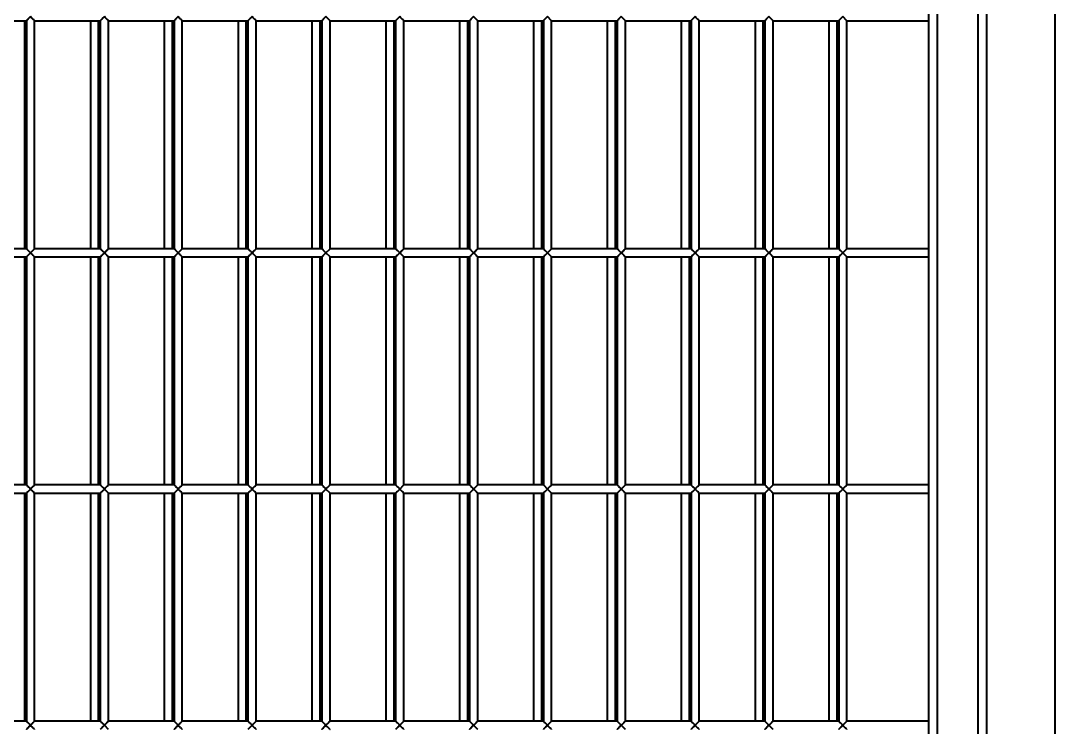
# Model space of a CAD drawing. Header units: millimetres. Extents: x 0 to 420, y 0 to 297.
# Drawn here: x 223.61 to 236.22, y 224.4 to 233.02 of the extents above; entities that cross this region are included whole.
import ezdxf

# ---------------------------------------------------------------- set-up
doc = ezdxf.new("R2010")
doc.units = ezdxf.units.MM

msp = doc.modelspace()

# ---------------------------------------------------------------- linework, layer by layer
at = {"color": 7, "linetype": 'Continuous', "lineweight": 40}
for p, q in [((236.2225, 215.8453), (236.2225, 255.8453)), ((235.3825, 253.8453), (235.3825, 217.8453)), ((235.2825, 217.9453), (235.2825, 253.7453)), ((234.7825, 253.2453), (234.7825, 218.4453)), ((234.6825, 218.5453), (234.6825, 253.1453)), ((227.3825, 233.0153), (227.3325, 233.0653)), ((230.0825, 233.0153), (230.0325, 233.0653)), ((233.6825, 233.0153), (233.6325, 233.0653)), ((222.8825, 233.0153), (223.6825, 233.0153)), ((223.6625, 230.2353), (223.6625, 233.0153)), ((223.6825, 233.0153), (223.6825, 230.2353)), ((223.7825, 230.2353), (223.7825, 233.0153)), ((223.7825, 233.0153), (224.5825, 233.0153)), ((224.4625, 233.0153), (224.4625, 230.2353)), ((224.5625, 230.2353), (224.5625, 233.0153)), ((224.5825, 233.0153), (224.5825, 230.2353)), ((224.6825, 230.2353), (224.6825, 233.0153)), ((224.6825, 233.0153), (225.4825, 233.0153)), ((225.3625, 233.0153), (225.3625, 230.2353)), ((225.4625, 230.2353), (225.4625, 233.0153)), ((225.4825, 233.0153), (225.4825, 230.2353)), ((225.5825, 230.2353), (225.5825, 233.0153)), ((225.5825, 233.0153), (226.3825, 233.0153)), ((226.2625, 233.0153), (226.2625, 230.2353)), ((226.3625, 230.2353), (226.3625, 233.0153)), ((226.3825, 233.0153), (226.3825, 230.2353)), ((226.4825, 230.2353), (226.4825, 233.0153)), ((226.4825, 233.0153), (227.2825, 233.0153)), ((227.1625, 233.0153), (227.1625, 230.2353)), ((227.2625, 230.2353), (227.2625, 233.0153)), ((227.2825, 233.0153), (227.2825, 230.2353)), ((227.3825, 230.2353), (227.3825, 233.0153)), ((227.3825, 233.0153), (228.1825, 233.0153)), ((228.0625, 233.0153), (228.0625, 230.2353)), ((228.1625, 230.2353), (228.1625, 233.0153)), ((228.1825, 233.0153), (228.1825, 230.2353)), ((228.2825, 230.2353), (228.2825, 233.0153)), ((228.2825, 233.0153), (229.0825, 233.0153)), ((228.9625, 233.0153), (228.9625, 230.2353)), ((229.0625, 230.2353), (229.0625, 233.0153)), ((229.0825, 233.0153), (229.0825, 230.2353)), ((229.1825, 230.2353), (229.1825, 233.0153)), ((229.1825, 233.0153), (229.9825, 233.0153)), ((229.8625, 233.0153), (229.8625, 230.2353)), ((229.9625, 230.2353), (229.9625, 233.0153)), ((229.9825, 233.0153), (229.9825, 230.2353)), ((230.0825, 230.2353), (230.0825, 233.0153)), ((230.0825, 233.0153), (230.8825, 233.0153)), ((230.7625, 233.0153), (230.7625, 230.2353)), ((230.8625, 230.2353), (230.8625, 233.0153)), ((230.8825, 233.0153), (230.8825, 230.2353)), ((230.9825, 230.2353), (230.9825, 233.0153)), ((230.9825, 233.0153), (231.7825, 233.0153)), ((231.6625, 233.0153), (231.6625, 230.2353)), ((231.7625, 230.2353), (231.7625, 233.0153)), ((231.7825, 233.0153), (231.7825, 230.2353)), ((231.8825, 230.2353), (231.8825, 233.0153)), ((231.8825, 233.0153), (232.6825, 233.0153)), ((232.5625, 233.0153), (232.5625, 230.2353)), ((232.6625, 230.2353), (232.6625, 233.0153)), ((232.6825, 233.0153), (232.6825, 230.2353)), ((232.7825, 230.2353), (232.7825, 233.0153)), ((232.7825, 233.0153), (233.5825, 233.0153)), ((233.4625, 233.0153), (233.4625, 230.2353)), ((233.5625, 230.2353), (233.5625, 233.0153)), ((233.5825, 233.0153), (233.5825, 230.2353)), ((233.6825, 230.2353), (233.6825, 233.0153)), ((233.6825, 233.0153), (234.6825, 233.0153)), ((223.6825, 230.2353), (222.8825, 230.2353)), ((222.8825, 230.1353), (223.6825, 230.1353)), ((223.6625, 227.3553), (223.6625, 230.1353)), ((223.6825, 230.1353), (223.6825, 227.3553)), ((224.5825, 230.2353), (223.7825, 230.2353)), ((223.7825, 227.3553), (223.7825, 230.1353)), ((223.7825, 230.1353), (224.5825, 230.1353)), ((224.4625, 230.1353), (224.4625, 227.3553)), ((224.5625, 227.3553), (224.5625, 230.1353)), ((224.5825, 230.1353), (224.5825, 227.3553)), ((225.4825, 230.2353), (224.6825, 230.2353)), ((224.6825, 227.3553), (224.6825, 230.1353)), ((224.6825, 230.1353), (225.4825, 230.1353)), ((225.3625, 230.1353), (225.3625, 227.3553)), ((225.4625, 227.3553), (225.4625, 230.1353)), ((225.4825, 230.1353), (225.4825, 227.3553)), ((226.3825, 230.2353), (225.5825, 230.2353)), ((225.5825, 227.3553), (225.5825, 230.1353)), ((225.5825, 230.1353), (226.3825, 230.1353)), ((226.2625, 230.1353), (226.2625, 227.3553)), ((226.3625, 227.3553), (226.3625, 230.1353)), ((226.3825, 230.1353), (226.3825, 227.3553)), ((227.2825, 230.2353), (226.4825, 230.2353)), ((226.4825, 227.3553), (226.4825, 230.1353)), ((226.4825, 230.1353), (227.2825, 230.1353)), ((227.1625, 230.1353), (227.1625, 227.3553)), ((227.2625, 227.3553), (227.2625, 230.1353)), ((227.2825, 230.1353), (227.2825, 227.3553)), ((227.3325, 230.1853), (227.3825, 230.2353)), ((227.3825, 230.1353), (227.3325, 230.1853)), ((228.1825, 230.2353), (227.3825, 230.2353)), ((227.3825, 227.3553), (227.3825, 230.1353)), ((227.3825, 230.1353), (228.1825, 230.1353)), ((228.0625, 230.1353), (228.0625, 227.3553)), ((228.1625, 227.3553), (228.1625, 230.1353)), ((228.1825, 230.1353), (228.1825, 227.3553)), ((229.0825, 230.2353), (228.2825, 230.2353)), ((228.2825, 227.3553), (228.2825, 230.1353)), ((228.2825, 230.1353), (229.0825, 230.1353)), ((228.9625, 230.1353), (228.9625, 227.3553)), ((229.0625, 227.3553), (229.0625, 230.1353)), ((229.0825, 230.1353), (229.0825, 227.3553)), ((229.9825, 230.2353), (229.1825, 230.2353)), ((229.1825, 227.3553), (229.1825, 230.1353)), ((229.1825, 230.1353), (229.9825, 230.1353)), ((229.8625, 230.1353), (229.8625, 227.3553)), ((229.9625, 227.3553), (229.9625, 230.1353)), ((229.9825, 230.1353), (229.9825, 227.3553)), ((230.0325, 230.1853), (230.0825, 230.2353)), ((230.0825, 230.1353), (230.0325, 230.1853)), ((230.8825, 230.2353), (230.0825, 230.2353)), ((230.0825, 227.3553), (230.0825, 230.1353)), ((230.0825, 230.1353), (230.8825, 230.1353)), ((230.7625, 230.1353), (230.7625, 227.3553)), ((230.8625, 227.3553), (230.8625, 230.1353)), ((230.8825, 230.1353), (230.8825, 227.3553)), ((231.7825, 230.2353), (230.9825, 230.2353)), ((230.9825, 227.3553), (230.9825, 230.1353)), ((230.9825, 230.1353), (231.7825, 230.1353)), ((231.6625, 230.1353), (231.6625, 227.3553)), ((231.7625, 227.3553), (231.7625, 230.1353)), ((231.7825, 230.1353), (231.7825, 227.3553)), ((232.6825, 230.2353), (231.8825, 230.2353)), ((231.8825, 227.3553), (231.8825, 230.1353)), ((231.8825, 230.1353), (232.6825, 230.1353)), ((232.5625, 230.1353), (232.5625, 227.3553)), ((232.6625, 227.3553), (232.6625, 230.1353)), ((232.6825, 230.1353), (232.6825, 227.3553)), ((233.5825, 230.2353), (232.7825, 230.2353)), ((232.7825, 227.3553), (232.7825, 230.1353)), ((232.7825, 230.1353), (233.5825, 230.1353)), ((233.4625, 230.1353), (233.4625, 227.3553)), ((233.5625, 227.3553), (233.5625, 230.1353)), ((233.5825, 230.1353), (233.5825, 227.3553)), ((233.6325, 230.1853), (233.6825, 230.2353)), ((233.6825, 230.1353), (233.6325, 230.1853)), ((234.6825, 230.2353), (233.6825, 230.2353)), ((233.6825, 230.1353), (234.6825, 230.1353)), ((233.6825, 227.3553), (233.6825, 230.1353)), ((223.6825, 227.3553), (222.8825, 227.3553)), ((222.8825, 227.2553), (223.6825, 227.2553)), ((223.6625, 224.4753), (223.6625, 227.2553)), ((223.6825, 227.2553), (223.6825, 224.4753)), ((224.5825, 227.3553), (223.7825, 227.3553)), ((223.7825, 224.4753), (223.7825, 227.2553)), ((223.7825, 227.2553), (224.5825, 227.2553)), ((224.4625, 227.2553), (224.4625, 224.4753)), ((224.5625, 224.4753), (224.5625, 227.2553)), ((224.5825, 227.2553), (224.5825, 224.4753)), ((225.4825, 227.3553), (224.6825, 227.3553)), ((224.6825, 224.4753), (224.6825, 227.2553)), ((224.6825, 227.2553), (225.4825, 227.2553)), ((225.3625, 227.2553), (225.3625, 224.4753)), ((225.4625, 224.4753), (225.4625, 227.2553)), ((225.4825, 227.2553), (225.4825, 224.4753)), ((226.3825, 227.3553), (225.5825, 227.3553)), ((225.5825, 224.4753), (225.5825, 227.2553)), ((225.5825, 227.2553), (226.3825, 227.2553)), ((226.2625, 227.2553), (226.2625, 224.4753)), ((226.3625, 224.4753), (226.3625, 227.2553)), ((226.3825, 227.2553), (226.3825, 224.4753)), ((227.2825, 227.3553), (226.4825, 227.3553)), ((226.4825, 224.4753), (226.4825, 227.2553)), ((226.4825, 227.2553), (227.2825, 227.2553)), ((227.1625, 227.2553), (227.1625, 224.4753)), ((227.2625, 224.4753), (227.2625, 227.2553)), ((227.2825, 227.2553), (227.2825, 224.4753)), ((227.3825, 227.2553), (227.3325, 227.3053)), ((228.1825, 227.3553), (227.3825, 227.3553)), ((227.3825, 224.4753), (227.3825, 227.2553)), ((227.3825, 227.2553), (228.1825, 227.2553)), ((228.0625, 227.2553), (228.0625, 224.4753)), ((228.1625, 224.4753), (228.1625, 227.2553)), ((228.1825, 227.2553), (228.1825, 224.4753)), ((228.2325, 227.3053), (228.2825, 227.3553)), ((229.0825, 227.3553), (228.2825, 227.3553)), ((228.2825, 224.4753), (228.2825, 227.2553)), ((228.2825, 227.2553), (229.0825, 227.2553)), ((228.9625, 227.2553), (228.9625, 224.4753)), ((229.0625, 224.4753), (229.0625, 227.2553)), ((229.0825, 227.2553), (229.0825, 224.4753)), ((229.9825, 227.3553), (229.1825, 227.3553)), ((229.1825, 224.4753), (229.1825, 227.2553)), ((229.1825, 227.2553), (229.9825, 227.2553)), ((229.8625, 227.2553), (229.8625, 224.4753)), ((229.9625, 224.4753), (229.9625, 227.2553)), ((229.9825, 227.3553), (230.0325, 227.3053)), ((229.9825, 227.2553), (229.9825, 224.4753)), ((230.0825, 227.2553), (230.0325, 227.3053)), ((230.8825, 227.3553), (230.0825, 227.3553)), ((230.0825, 224.4753), (230.0825, 227.2553)), ((230.0825, 227.2553), (230.8825, 227.2553)), ((230.7625, 227.2553), (230.7625, 224.4753)), ((230.8625, 224.4753), (230.8625, 227.2553)), ((230.9325, 227.3053), (230.8825, 227.2553)), ((230.8825, 227.2553), (230.8825, 224.4753)), ((230.9325, 227.3053), (230.9825, 227.3553)), ((231.7825, 227.3553), (230.9825, 227.3553)), ((230.9825, 224.4753), (230.9825, 227.2553)), ((230.9825, 227.2553), (231.7825, 227.2553)), ((231.6625, 227.2553), (231.6625, 224.4753)), ((231.7625, 224.4753), (231.7625, 227.2553)), ((231.7825, 227.2553), (231.7825, 224.4753)), ((232.6825, 227.3553), (231.8825, 227.3553)), ((231.8825, 224.4753), (231.8825, 227.2553)), ((231.8825, 227.2553), (232.6825, 227.2553)), ((232.5625, 227.2553), (232.5625, 224.4753)), ((232.6625, 224.4753), (232.6625, 227.2553)), ((232.6825, 227.2553), (232.6825, 224.4753)), ((233.5825, 227.3553), (232.7825, 227.3553)), ((232.7825, 224.4753), (232.7825, 227.2553)), ((232.7825, 227.2553), (233.5825, 227.2553)), ((233.4625, 227.2553), (233.4625, 224.4753)), ((233.5625, 224.4753), (233.5625, 227.2553)), ((233.5825, 227.2553), (233.5825, 224.4753)), ((233.6825, 227.2553), (233.6325, 227.3053)), ((234.6825, 227.3553), (233.6825, 227.3553)), ((233.6825, 227.2553), (234.6825, 227.2553)), ((233.6825, 224.4753), (233.6825, 227.2553)), ((223.6825, 224.4753), (222.8825, 224.4753)), ((224.5825, 224.4753), (223.7825, 224.4753)), ((225.4825, 224.4753), (224.6825, 224.4753)), ((226.3825, 224.4753), (225.5825, 224.4753)), ((227.2825, 224.4753), (226.4825, 224.4753)), ((228.1825, 224.4753), (227.3825, 224.4753)), ((229.0825, 224.4753), (228.2825, 224.4753)), ((229.9825, 224.4753), (229.1825, 224.4753)), ((230.8825, 224.4753), (230.0825, 224.4753)), ((231.7825, 224.4753), (230.9825, 224.4753)), ((232.6825, 224.4753), (231.8825, 224.4753)), ((233.5825, 224.4753), (232.7825, 224.4753)), ((234.6825, 224.4753), (233.6825, 224.4753)), ((224.6825, 224.3753), (224.6325, 224.4253))]:
    msp.add_line(p, q, dxfattribs=at)
at = {"color": 7, "linetype": 'Continuous', "lineweight": 40, "flags": 128}
for points in [[(223.7325, 233.0653), (223.7238, 233.0567), (223.7154, 233.0482), (223.7075, 233.0403), (223.7003, 233.0332), (223.6942, 233.027), (223.6892, 233.022), (223.6855, 233.0184), (223.6832, 233.0161), (223.6825, 233.0153)], [(223.7825, 233.0153), (223.7823, 233.0155), (223.7806, 233.0172), (223.7772, 233.0206), (223.7724, 233.0254), (223.7662, 233.0317), (223.7588, 233.039), (223.7505, 233.0473), (223.7417, 233.0561), (223.7325, 233.0653)], [(224.6325, 233.0653), (224.6238, 233.0567), (224.6154, 233.0482), (224.6075, 233.0403), (224.6003, 233.0332), (224.5942, 233.027), (224.5892, 233.022), (224.5855, 233.0184), (224.5832, 233.0161), (224.5825, 233.0153)], [(224.6825, 233.0153), (224.6823, 233.0155), (224.6806, 233.0172), (224.6772, 233.0206), (224.6724, 233.0254), (224.6662, 233.0317), (224.6588, 233.039), (224.6505, 233.0473), (224.6417, 233.0561), (224.6325, 233.0653)], [(225.5325, 233.0653), (225.5238, 233.0567), (225.5154, 233.0482), (225.5075, 233.0403), (225.5003, 233.0332), (225.4942, 233.027), (225.4892, 233.022), (225.4855, 233.0184), (225.4832, 233.0161), (225.4825, 233.0153)], [(225.5825, 233.0153), (225.5823, 233.0155), (225.5806, 233.0172), (225.5772, 233.0206), (225.5724, 233.0254), (225.5662, 233.0317), (225.5588, 233.039), (225.5505, 233.0473), (225.5417, 233.0561), (225.5325, 233.0653)], [(226.4325, 233.0653), (226.4238, 233.0567), (226.4154, 233.0482), (226.4075, 233.0403), (226.4003, 233.0332), (226.3942, 233.027), (226.3892, 233.022), (226.3855, 233.0184), (226.3832, 233.0161), (226.3825, 233.0153)], [(226.4825, 233.0153), (226.4823, 233.0155), (226.4806, 233.0172), (226.4772, 233.0206), (226.4724, 233.0254), (226.4662, 233.0317), (226.4588, 233.039), (226.4505, 233.0473), (226.4417, 233.0561), (226.4325, 233.0653)], [(227.3325, 233.0653), (227.3238, 233.0567), (227.3154, 233.0482), (227.3075, 233.0403), (227.3003, 233.0332), (227.2942, 233.027), (227.2892, 233.022), (227.2855, 233.0184), (227.2832, 233.0161), (227.2825, 233.0153)], [(228.2325, 233.0653), (228.2238, 233.0567), (228.2154, 233.0482), (228.2075, 233.0403), (228.2003, 233.0332), (228.1942, 233.027), (228.1892, 233.022), (228.1855, 233.0184), (228.1832, 233.0161), (228.1825, 233.0153)], [(228.2825, 233.0153), (228.2823, 233.0155), (228.2806, 233.0172), (228.2772, 233.0206), (228.2724, 233.0254), (228.2662, 233.0317), (228.2588, 233.039), (228.2505, 233.0473), (228.2417, 233.0561), (228.2325, 233.0653)], [(229.1325, 233.0653), (229.1238, 233.0567), (229.1154, 233.0482), (229.1075, 233.0403), (229.1003, 233.0332), (229.0942, 233.027), (229.0892, 233.022), (229.0855, 233.0184), (229.0832, 233.0161), (229.0825, 233.0153)], [(229.1825, 233.0153), (229.1823, 233.0155), (229.1806, 233.0172), (229.1772, 233.0206), (229.1724, 233.0254), (229.1662, 233.0317), (229.1588, 233.039), (229.1505, 233.0473), (229.1417, 233.0561), (229.1325, 233.0653)], [(230.0325, 233.0653), (230.0238, 233.0567), (230.0154, 233.0482), (230.0075, 233.0403), (230.0003, 233.0332), (229.9942, 233.027), (229.9892, 233.022), (229.9855, 233.0184), (229.9832, 233.0161), (229.9825, 233.0153)], [(230.9325, 233.0653), (230.9238, 233.0567), (230.9154, 233.0482), (230.9075, 233.0403), (230.9003, 233.0332), (230.8942, 233.027), (230.8892, 233.022), (230.8855, 233.0184), (230.8832, 233.0161), (230.8825, 233.0153)], [(230.9825, 233.0153), (230.9823, 233.0155), (230.9806, 233.0172), (230.9772, 233.0206), (230.9724, 233.0254), (230.9662, 233.0317), (230.9588, 233.039), (230.9505, 233.0473), (230.9417, 233.0561), (230.9325, 233.0653)], [(231.8325, 233.0653), (231.8238, 233.0567), (231.8154, 233.0482), (231.8075, 233.0403), (231.8003, 233.0332), (231.7942, 233.027), (231.7892, 233.022), (231.7855, 233.0184), (231.7832, 233.0161), (231.7825, 233.0153)], [(231.8825, 233.0153), (231.8823, 233.0155), (231.8806, 233.0172), (231.8772, 233.0206), (231.8724, 233.0254), (231.8662, 233.0317), (231.8588, 233.039), (231.8505, 233.0473), (231.8417, 233.0561), (231.8325, 233.0653)], [(232.7325, 233.0653), (232.7238, 233.0567), (232.7154, 233.0482), (232.7075, 233.0403), (232.7003, 233.0332), (232.6942, 233.027), (232.6892, 233.022), (232.6855, 233.0184), (232.6832, 233.0161), (232.6825, 233.0153)], [(232.7825, 233.0153), (232.7823, 233.0155), (232.7806, 233.0172), (232.7772, 233.0206), (232.7724, 233.0254), (232.7662, 233.0317), (232.7588, 233.039), (232.7505, 233.0473), (232.7417, 233.0561), (232.7325, 233.0653)], [(233.6325, 233.0653), (233.6238, 233.0567), (233.6154, 233.0482), (233.6075, 233.0403), (233.6003, 233.0332), (233.5942, 233.027), (233.5892, 233.022), (233.5855, 233.0184), (233.5832, 233.0161), (233.5825, 233.0153)], [(223.6825, 230.2353), (223.6832, 230.2346), (223.6855, 230.2323), (223.6892, 230.2286), (223.6942, 230.2236), (223.7003, 230.2175), (223.7075, 230.2103), (223.7154, 230.2024), (223.7238, 230.194), (223.7325, 230.1853)], [(223.7325, 230.1853), (223.7238, 230.1767), (223.7154, 230.1682), (223.7075, 230.1603), (223.7003, 230.1532), (223.6942, 230.147), (223.6892, 230.142), (223.6855, 230.1384), (223.6832, 230.1361), (223.6825, 230.1353)], [(223.7325, 230.1853), (223.7417, 230.1945), (223.7505, 230.2034), (223.7588, 230.2117), (223.7662, 230.219), (223.7724, 230.2252), (223.7772, 230.2301), (223.7806, 230.2334), (223.7823, 230.2351), (223.7825, 230.2353)], [(223.7825, 230.1353), (223.7823, 230.1355), (223.7806, 230.1372), (223.7772, 230.1406), (223.7724, 230.1454), (223.7662, 230.1517), (223.7588, 230.159), (223.7505, 230.1673), (223.7417, 230.1761), (223.7325, 230.1853)], [(224.5825, 230.2353), (224.5832, 230.2346), (224.5855, 230.2323), (224.5892, 230.2286), (224.5942, 230.2236), (224.6003, 230.2175), (224.6075, 230.2103), (224.6154, 230.2024), (224.6238, 230.194), (224.6325, 230.1853)], [(224.6325, 230.1853), (224.6238, 230.1767), (224.6154, 230.1682), (224.6075, 230.1603), (224.6003, 230.1532), (224.5942, 230.147), (224.5892, 230.142), (224.5855, 230.1384), (224.5832, 230.1361), (224.5825, 230.1353)], [(224.6325, 230.1853), (224.6417, 230.1945), (224.6505, 230.2034), (224.6588, 230.2117), (224.6662, 230.219), (224.6724, 230.2252), (224.6772, 230.2301), (224.6806, 230.2334), (224.6823, 230.2351), (224.6825, 230.2353)], [(224.6825, 230.1353), (224.6823, 230.1355), (224.6806, 230.1372), (224.6772, 230.1406), (224.6724, 230.1454), (224.6662, 230.1517), (224.6588, 230.159), (224.6505, 230.1673), (224.6417, 230.1761), (224.6325, 230.1853)], [(225.4825, 230.2353), (225.4832, 230.2346), (225.4855, 230.2323), (225.4892, 230.2286), (225.4942, 230.2236), (225.5003, 230.2175), (225.5075, 230.2103), (225.5154, 230.2024), (225.5238, 230.194), (225.5325, 230.1853)], [(225.5325, 230.1853), (225.5238, 230.1767), (225.5154, 230.1682), (225.5075, 230.1603), (225.5003, 230.1532), (225.4942, 230.147), (225.4892, 230.142), (225.4855, 230.1384), (225.4832, 230.1361), (225.4825, 230.1353)], [(225.5325, 230.1853), (225.5417, 230.1945), (225.5505, 230.2034), (225.5588, 230.2117), (225.5662, 230.219), (225.5724, 230.2252), (225.5772, 230.2301), (225.5806, 230.2334), (225.5823, 230.2351), (225.5825, 230.2353)], [(225.5825, 230.1353), (225.5823, 230.1355), (225.5806, 230.1372), (225.5772, 230.1406), (225.5724, 230.1454), (225.5662, 230.1517), (225.5588, 230.159), (225.5505, 230.1673), (225.5417, 230.1761), (225.5325, 230.1853)], [(226.3825, 230.2353), (226.3832, 230.2346), (226.3855, 230.2323), (226.3892, 230.2286), (226.3942, 230.2236), (226.4003, 230.2175), (226.4075, 230.2103), (226.4154, 230.2024), (226.4238, 230.194), (226.4325, 230.1853)], [(226.4325, 230.1853), (226.4238, 230.1767), (226.4154, 230.1682), (226.4075, 230.1603), (226.4003, 230.1532), (226.3942, 230.147), (226.3892, 230.142), (226.3855, 230.1384), (226.3832, 230.1361), (226.3825, 230.1353)], [(226.4325, 230.1853), (226.4417, 230.1945), (226.4505, 230.2034), (226.4588, 230.2117), (226.4662, 230.219), (226.4724, 230.2252), (226.4772, 230.2301), (226.4806, 230.2334), (226.4823, 230.2351), (226.4825, 230.2353)], [(226.4825, 230.1353), (226.4823, 230.1355), (226.4806, 230.1372), (226.4772, 230.1406), (226.4724, 230.1454), (226.4662, 230.1517), (226.4588, 230.159), (226.4505, 230.1673), (226.4417, 230.1761), (226.4325, 230.1853)], [(227.2825, 230.2353), (227.2832, 230.2346), (227.2855, 230.2323), (227.2892, 230.2286), (227.2942, 230.2236), (227.3003, 230.2175), (227.3075, 230.2103), (227.3154, 230.2024), (227.3238, 230.194), (227.3325, 230.1853)], [(227.3325, 230.1853), (227.3238, 230.1767), (227.3154, 230.1682), (227.3075, 230.1603), (227.3003, 230.1532), (227.2942, 230.147), (227.2892, 230.142), (227.2855, 230.1384), (227.2832, 230.1361), (227.2825, 230.1353)], [(228.1825, 230.2353), (228.1832, 230.2346), (228.1855, 230.2323), (228.1892, 230.2286), (228.1942, 230.2236), (228.2003, 230.2175), (228.2075, 230.2103), (228.2154, 230.2024), (228.2238, 230.194), (228.2325, 230.1853)], [(228.2325, 230.1853), (228.2238, 230.1767), (228.2154, 230.1682), (228.2075, 230.1603), (228.2003, 230.1532), (228.1942, 230.147), (228.1892, 230.142), (228.1855, 230.1384), (228.1832, 230.1361), (228.1825, 230.1353)], [(228.2325, 230.1853), (228.2417, 230.1945), (228.2505, 230.2034), (228.2588, 230.2117), (228.2662, 230.219), (228.2724, 230.2252), (228.2772, 230.2301), (228.2806, 230.2334), (228.2823, 230.2351), (228.2825, 230.2353)], [(228.2825, 230.1353), (228.2823, 230.1355), (228.2806, 230.1372), (228.2772, 230.1406), (228.2724, 230.1454), (228.2662, 230.1517), (228.2588, 230.159), (228.2505, 230.1673), (228.2417, 230.1761), (228.2325, 230.1853)], [(229.0825, 230.2353), (229.0832, 230.2346), (229.0855, 230.2323), (229.0892, 230.2286), (229.0942, 230.2236), (229.1003, 230.2175), (229.1075, 230.2103), (229.1154, 230.2024), (229.1238, 230.194), (229.1325, 230.1853)], [(229.1325, 230.1853), (229.1238, 230.1767), (229.1154, 230.1682), (229.1075, 230.1603), (229.1003, 230.1532), (229.0942, 230.147), (229.0892, 230.142), (229.0855, 230.1384), (229.0832, 230.1361), (229.0825, 230.1353)], [(229.1325, 230.1853), (229.1417, 230.1945), (229.1505, 230.2034), (229.1588, 230.2117), (229.1662, 230.219), (229.1724, 230.2252), (229.1772, 230.2301), (229.1806, 230.2334), (229.1823, 230.2351), (229.1825, 230.2353)], [(229.1825, 230.1353), (229.1823, 230.1355), (229.1806, 230.1372), (229.1772, 230.1406), (229.1724, 230.1454), (229.1662, 230.1517), (229.1588, 230.159), (229.1505, 230.1673), (229.1417, 230.1761), (229.1325, 230.1853)], [(229.9825, 230.2353), (229.9832, 230.2346), (229.9855, 230.2323), (229.9892, 230.2286), (229.9942, 230.2236), (230.0003, 230.2175), (230.0075, 230.2103), (230.0154, 230.2024), (230.0238, 230.194), (230.0325, 230.1853)], [(230.0325, 230.1853), (230.0238, 230.1767), (230.0154, 230.1682), (230.0075, 230.1603), (230.0003, 230.1532), (229.9942, 230.147), (229.9892, 230.142), (229.9855, 230.1384), (229.9832, 230.1361), (229.9825, 230.1353)], [(230.8825, 230.2353), (230.8832, 230.2346), (230.8855, 230.2323), (230.8892, 230.2286), (230.8942, 230.2236), (230.9003, 230.2175), (230.9075, 230.2103), (230.9154, 230.2024), (230.9238, 230.194), (230.9325, 230.1853)], [(230.9325, 230.1853), (230.9238, 230.1767), (230.9154, 230.1682), (230.9075, 230.1603), (230.9003, 230.1532), (230.8942, 230.147), (230.8892, 230.142), (230.8855, 230.1384), (230.8832, 230.1361), (230.8825, 230.1353)], [(230.9325, 230.1853), (230.9417, 230.1945), (230.9505, 230.2034), (230.9588, 230.2117), (230.9662, 230.219), (230.9724, 230.2252), (230.9772, 230.2301), (230.9806, 230.2334), (230.9823, 230.2351), (230.9825, 230.2353)], [(230.9825, 230.1353), (230.9823, 230.1355), (230.9806, 230.1372), (230.9772, 230.1406), (230.9724, 230.1454), (230.9662, 230.1517), (230.9588, 230.159), (230.9505, 230.1673), (230.9417, 230.1761), (230.9325, 230.1853)], [(231.7825, 230.2353), (231.7832, 230.2346), (231.7855, 230.2323), (231.7892, 230.2286), (231.7942, 230.2236), (231.8003, 230.2175), (231.8075, 230.2103), (231.8154, 230.2024), (231.8238, 230.194), (231.8325, 230.1853)], [(231.8325, 230.1853), (231.8238, 230.1767), (231.8154, 230.1682), (231.8075, 230.1603), (231.8003, 230.1532), (231.7942, 230.147), (231.7892, 230.142), (231.7855, 230.1384), (231.7832, 230.1361), (231.7825, 230.1353)], [(231.8325, 230.1853), (231.8417, 230.1945), (231.8505, 230.2034), (231.8588, 230.2117), (231.8662, 230.219), (231.8724, 230.2252), (231.8772, 230.2301), (231.8806, 230.2334), (231.8823, 230.2351), (231.8825, 230.2353)], [(231.8825, 230.1353), (231.8823, 230.1355), (231.8806, 230.1372), (231.8772, 230.1406), (231.8724, 230.1454), (231.8662, 230.1517), (231.8588, 230.159), (231.8505, 230.1673), (231.8417, 230.1761), (231.8325, 230.1853)], [(232.6825, 230.2353), (232.6832, 230.2346), (232.6855, 230.2323), (232.6892, 230.2286), (232.6942, 230.2236), (232.7003, 230.2175), (232.7075, 230.2103), (232.7154, 230.2024), (232.7238, 230.194), (232.7325, 230.1853)], [(232.7325, 230.1853), (232.7238, 230.1767), (232.7154, 230.1682), (232.7075, 230.1603), (232.7003, 230.1532), (232.6942, 230.147), (232.6892, 230.142), (232.6855, 230.1384), (232.6832, 230.1361), (232.6825, 230.1353)], [(232.7325, 230.1853), (232.7417, 230.1945), (232.7505, 230.2034), (232.7588, 230.2117), (232.7662, 230.219), (232.7724, 230.2252), (232.7772, 230.2301), (232.7806, 230.2334), (232.7823, 230.2351), (232.7825, 230.2353)], [(232.7825, 230.1353), (232.7823, 230.1355), (232.7806, 230.1372), (232.7772, 230.1406), (232.7724, 230.1454), (232.7662, 230.1517), (232.7588, 230.159), (232.7505, 230.1673), (232.7417, 230.1761), (232.7325, 230.1853)], [(233.5825, 230.2353), (233.5832, 230.2346), (233.5855, 230.2323), (233.5892, 230.2286), (233.5942, 230.2236), (233.6003, 230.2175), (233.6075, 230.2103), (233.6154, 230.2024), (233.6238, 230.194), (233.6325, 230.1853)], [(233.6325, 230.1853), (233.6238, 230.1767), (233.6154, 230.1682), (233.6075, 230.1603), (233.6003, 230.1532), (233.5942, 230.147), (233.5892, 230.142), (233.5855, 230.1384), (233.5832, 230.1361), (233.5825, 230.1353)], [(223.6825, 227.3553), (223.6832, 227.3546), (223.6855, 227.3523), (223.6892, 227.3486), (223.6942, 227.3436), (223.7003, 227.3375), (223.7075, 227.3303), (223.7154, 227.3224), (223.7238, 227.314), (223.7325, 227.3053)], [(223.7325, 227.3053), (223.7238, 227.2967), (223.7154, 227.2882), (223.7075, 227.2803), (223.7003, 227.2732), (223.6942, 227.267), (223.6892, 227.262), (223.6855, 227.2584), (223.6832, 227.2561), (223.6825, 227.2553)], [(223.7325, 227.3053), (223.7417, 227.3145), (223.7505, 227.3234), (223.7588, 227.3317), (223.7662, 227.339), (223.7724, 227.3452), (223.7772, 227.3501), (223.7806, 227.3534), (223.7823, 227.3551), (223.7825, 227.3553)], [(223.7825, 227.2553), (223.7823, 227.2555), (223.7806, 227.2572), (223.7772, 227.2606), (223.7724, 227.2654), (223.7662, 227.2717), (223.7588, 227.279), (223.7505, 227.2873), (223.7417, 227.2961), (223.7325, 227.3053)], [(224.5825, 227.3553), (224.5832, 227.3546), (224.5855, 227.3523), (224.5892, 227.3486), (224.5942, 227.3436), (224.6003, 227.3375), (224.6075, 227.3303), (224.6154, 227.3224), (224.6238, 227.314), (224.6325, 227.3053)], [(224.6325, 227.3053), (224.6238, 227.2967), (224.6154, 227.2882), (224.6075, 227.2803), (224.6003, 227.2732), (224.5942, 227.267), (224.5892, 227.262), (224.5855, 227.2584), (224.5832, 227.2561), (224.5825, 227.2553)], [(224.6325, 227.3053), (224.6417, 227.3145), (224.6505, 227.3234), (224.6588, 227.3317), (224.6662, 227.339), (224.6724, 227.3452), (224.6772, 227.3501), (224.6806, 227.3534), (224.6823, 227.3551), (224.6825, 227.3553)], [(224.6825, 227.2553), (224.6823, 227.2555), (224.6806, 227.2572), (224.6772, 227.2606), (224.6724, 227.2654), (224.6662, 227.2717), (224.6588, 227.279), (224.6505, 227.2873), (224.6417, 227.2961), (224.6325, 227.3053)], [(225.4825, 227.3553), (225.4832, 227.3546), (225.4855, 227.3523), (225.4892, 227.3486), (225.4942, 227.3436), (225.5003, 227.3375), (225.5075, 227.3303), (225.5154, 227.3224), (225.5238, 227.314), (225.5325, 227.3053)], [(225.5325, 227.3053), (225.5238, 227.2967), (225.5154, 227.2882), (225.5075, 227.2803), (225.5003, 227.2732), (225.4942, 227.267), (225.4892, 227.262), (225.4855, 227.2584), (225.4832, 227.2561), (225.4825, 227.2553)], [(225.5325, 227.3053), (225.5417, 227.3145), (225.5505, 227.3234), (225.5588, 227.3317), (225.5662, 227.339), (225.5724, 227.3452), (225.5772, 227.3501), (225.5806, 227.3534), (225.5823, 227.3551), (225.5825, 227.3553)], [(225.5825, 227.2553), (225.5823, 227.2555), (225.5806, 227.2572), (225.5772, 227.2606), (225.5724, 227.2654), (225.5662, 227.2717), (225.5588, 227.279), (225.5505, 227.2873), (225.5417, 227.2961), (225.5325, 227.3053)], [(226.3825, 227.3553), (226.3832, 227.3546), (226.3855, 227.3523), (226.3892, 227.3486), (226.3942, 227.3436), (226.4003, 227.3375), (226.4075, 227.3303), (226.4154, 227.3224), (226.4238, 227.314), (226.4325, 227.3053)], [(226.4325, 227.3053), (226.4238, 227.2967), (226.4154, 227.2882), (226.4075, 227.2803), (226.4003, 227.2732), (226.3942, 227.267), (226.3892, 227.262), (226.3855, 227.2584), (226.3832, 227.2561), (226.3825, 227.2553)], [(226.4325, 227.3053), (226.4417, 227.3145), (226.4505, 227.3234), (226.4588, 227.3317), (226.4662, 227.339), (226.4724, 227.3452), (226.4772, 227.3501), (226.4806, 227.3534), (226.4823, 227.3551), (226.4825, 227.3553)], [(226.4825, 227.2553), (226.4823, 227.2555), (226.4806, 227.2572), (226.4772, 227.2606), (226.4724, 227.2654), (226.4662, 227.2717), (226.4588, 227.279), (226.4505, 227.2873), (226.4417, 227.2961), (226.4325, 227.3053)], [(227.2825, 227.3553), (227.2832, 227.3546), (227.2855, 227.3523), (227.2892, 227.3486), (227.2942, 227.3436), (227.3003, 227.3375), (227.3075, 227.3303), (227.3154, 227.3224), (227.3238, 227.314), (227.3325, 227.3053)], [(227.3325, 227.3053), (227.3238, 227.2967), (227.3154, 227.2882), (227.3075, 227.2803), (227.3003, 227.2732), (227.2942, 227.267), (227.2892, 227.262), (227.2855, 227.2584), (227.2832, 227.2561), (227.2825, 227.2553)], [(227.3325, 227.3053), (227.3417, 227.3145), (227.3505, 227.3234), (227.3588, 227.3317), (227.3662, 227.339), (227.3724, 227.3452), (227.3772, 227.3501), (227.3806, 227.3534), (227.3823, 227.3551), (227.3825, 227.3553)], [(228.1825, 227.3553), (228.1832, 227.3546), (228.1855, 227.3523), (228.1892, 227.3486), (228.1942, 227.3436), (228.2003, 227.3375), (228.2075, 227.3303), (228.2154, 227.3224), (228.2238, 227.314), (228.2325, 227.3053)], [(228.2325, 227.3053), (228.2238, 227.2967), (228.2154, 227.2882), (228.2075, 227.2803), (228.2003, 227.2732), (228.1942, 227.267), (228.1892, 227.262), (228.1855, 227.2584), (228.1832, 227.2561), (228.1825, 227.2553)], [(228.2825, 227.2553), (228.2823, 227.2555), (228.2806, 227.2572), (228.2772, 227.2606), (228.2724, 227.2654), (228.2662, 227.2717), (228.2588, 227.279), (228.2505, 227.2873), (228.2417, 227.2961), (228.2325, 227.3053)], [(229.0825, 227.3553), (229.0832, 227.3546), (229.0855, 227.3523), (229.0892, 227.3486), (229.0942, 227.3436), (229.1003, 227.3375), (229.1075, 227.3303), (229.1154, 227.3224), (229.1238, 227.314), (229.1325, 227.3053)], [(229.1325, 227.3053), (229.1238, 227.2967), (229.1154, 227.2882), (229.1075, 227.2803), (229.1003, 227.2732), (229.0942, 227.267), (229.0892, 227.262), (229.0855, 227.2584), (229.0832, 227.2561), (229.0825, 227.2553)], [(229.1325, 227.3053), (229.1417, 227.3145), (229.1505, 227.3234), (229.1588, 227.3317), (229.1662, 227.339), (229.1724, 227.3452), (229.1772, 227.3501), (229.1806, 227.3534), (229.1823, 227.3551), (229.1825, 227.3553)], [(229.1825, 227.2553), (229.1823, 227.2555), (229.1806, 227.2572), (229.1772, 227.2606), (229.1724, 227.2654), (229.1662, 227.2717), (229.1588, 227.279), (229.1505, 227.2873), (229.1417, 227.2961), (229.1325, 227.3053)], [(230.0325, 227.3053), (230.0238, 227.2967), (230.0154, 227.2882), (230.0075, 227.2803), (230.0003, 227.2732), (229.9942, 227.267), (229.9892, 227.262), (229.9855, 227.2584), (229.9832, 227.2561), (229.9825, 227.2553)], [(230.0325, 227.3053), (230.0417, 227.3145), (230.0505, 227.3234), (230.0588, 227.3317), (230.0662, 227.339), (230.0724, 227.3452), (230.0772, 227.3501), (230.0806, 227.3534), (230.0823, 227.3551), (230.0825, 227.3553)], [(230.8825, 227.3553), (230.8832, 227.3546), (230.8855, 227.3523), (230.8892, 227.3486), (230.8942, 227.3436), (230.9003, 227.3375), (230.9075, 227.3303), (230.9154, 227.3224), (230.9238, 227.314), (230.9325, 227.3053)], [(230.9825, 227.2553), (230.9823, 227.2555), (230.9806, 227.2572), (230.9772, 227.2606), (230.9724, 227.2654), (230.9662, 227.2717), (230.9588, 227.279), (230.9505, 227.2873), (230.9417, 227.2961), (230.9325, 227.3053)], [(231.7825, 227.3553), (231.7832, 227.3546), (231.7855, 227.3523), (231.7892, 227.3486), (231.7942, 227.3436), (231.8003, 227.3375), (231.8075, 227.3303), (231.8154, 227.3224), (231.8238, 227.314), (231.8325, 227.3053)], [(231.8325, 227.3053), (231.8238, 227.2967), (231.8154, 227.2882), (231.8075, 227.2803), (231.8003, 227.2732), (231.7942, 227.267), (231.7892, 227.262), (231.7855, 227.2584), (231.7832, 227.2561), (231.7825, 227.2553)], [(231.8325, 227.3053), (231.8417, 227.3145), (231.8505, 227.3234), (231.8588, 227.3317), (231.8662, 227.339), (231.8724, 227.3452), (231.8772, 227.3501), (231.8806, 227.3534), (231.8823, 227.3551), (231.8825, 227.3553)], [(231.8825, 227.2553), (231.8823, 227.2555), (231.8806, 227.2572), (231.8772, 227.2606), (231.8724, 227.2654), (231.8662, 227.2717), (231.8588, 227.279), (231.8505, 227.2873), (231.8417, 227.2961), (231.8325, 227.3053)], [(232.6825, 227.3553), (232.6832, 227.3546), (232.6855, 227.3523), (232.6892, 227.3486), (232.6942, 227.3436), (232.7003, 227.3375), (232.7075, 227.3303), (232.7154, 227.3224), (232.7238, 227.314), (232.7325, 227.3053)], [(232.7325, 227.3053), (232.7238, 227.2967), (232.7154, 227.2882), (232.7075, 227.2803), (232.7003, 227.2732), (232.6942, 227.267), (232.6892, 227.262), (232.6855, 227.2584), (232.6832, 227.2561), (232.6825, 227.2553)], [(232.7325, 227.3053), (232.7417, 227.3145), (232.7505, 227.3234), (232.7588, 227.3317), (232.7662, 227.339), (232.7724, 227.3452), (232.7772, 227.3501), (232.7806, 227.3534), (232.7823, 227.3551), (232.7825, 227.3553)], [(232.7825, 227.2553), (232.7823, 227.2555), (232.7806, 227.2572), (232.7772, 227.2606), (232.7724, 227.2654), (232.7662, 227.2717), (232.7588, 227.279), (232.7505, 227.2873), (232.7417, 227.2961), (232.7325, 227.3053)], [(233.5825, 227.3553), (233.5832, 227.3546), (233.5855, 227.3523), (233.5892, 227.3486), (233.5942, 227.3436), (233.6003, 227.3375), (233.6075, 227.3303), (233.6154, 227.3224), (233.6238, 227.314), (233.6325, 227.3053)], [(233.6325, 227.3053), (233.6238, 227.2967), (233.6154, 227.2882), (233.6075, 227.2803), (233.6003, 227.2732), (233.5942, 227.267), (233.5892, 227.262), (233.5855, 227.2584), (233.5832, 227.2561), (233.5825, 227.2553)], [(233.6325, 227.3053), (233.6417, 227.3145), (233.6505, 227.3234), (233.6588, 227.3317), (233.6662, 227.339), (233.6724, 227.3452), (233.6772, 227.3501), (233.6806, 227.3534), (233.6823, 227.3551), (233.6825, 227.3553)], [(223.6825, 224.4753), (223.6832, 224.4746), (223.6855, 224.4723), (223.6892, 224.4686), (223.6942, 224.4636), (223.7003, 224.4575), (223.7075, 224.4503), (223.7154, 224.4424), (223.7238, 224.434), (223.7325, 224.4253)], [(223.7325, 224.4253), (223.7417, 224.4345), (223.7505, 224.4434), (223.7588, 224.4517), (223.7662, 224.459), (223.7724, 224.4652), (223.7772, 224.4701), (223.7806, 224.4734), (223.7823, 224.4751), (223.7825, 224.4753)], [(224.5825, 224.4753), (224.5832, 224.4746), (224.5855, 224.4723), (224.5892, 224.4686), (224.5942, 224.4636), (224.6003, 224.4575), (224.6075, 224.4503), (224.6154, 224.4424), (224.6238, 224.434), (224.6325, 224.4253)], [(224.6325, 224.4253), (224.6417, 224.4345), (224.6505, 224.4434), (224.6588, 224.4517), (224.6662, 224.459), (224.6724, 224.4652), (224.6772, 224.4701), (224.6806, 224.4734), (224.6823, 224.4751), (224.6825, 224.4753)], [(225.4825, 224.4753), (225.4832, 224.4746), (225.4855, 224.4723), (225.4892, 224.4686), (225.4942, 224.4636), (225.5003, 224.4575), (225.5075, 224.4503), (225.5154, 224.4424), (225.5238, 224.434), (225.5325, 224.4253)], [(225.5325, 224.4253), (225.5417, 224.4345), (225.5505, 224.4434), (225.5588, 224.4517), (225.5662, 224.459), (225.5724, 224.4652), (225.5772, 224.4701), (225.5806, 224.4734), (225.5823, 224.4751), (225.5825, 224.4753)], [(226.3825, 224.4753), (226.3832, 224.4746), (226.3855, 224.4723), (226.3892, 224.4686), (226.3942, 224.4636), (226.4003, 224.4575), (226.4075, 224.4503), (226.4154, 224.4424), (226.4238, 224.434), (226.4325, 224.4253)], [(226.4325, 224.4253), (226.4417, 224.4345), (226.4505, 224.4434), (226.4588, 224.4517), (226.4662, 224.459), (226.4724, 224.4652), (226.4772, 224.4701), (226.4806, 224.4734), (226.4823, 224.4751), (226.4825, 224.4753)], [(227.2825, 224.4753), (227.2832, 224.4746), (227.2855, 224.4723), (227.2892, 224.4686), (227.2942, 224.4636), (227.3003, 224.4575), (227.3075, 224.4503), (227.3154, 224.4424), (227.3238, 224.434), (227.3325, 224.4253)], [(227.3325, 224.4253), (227.3417, 224.4345), (227.3505, 224.4434), (227.3588, 224.4517), (227.3662, 224.459), (227.3724, 224.4652), (227.3772, 224.4701), (227.3806, 224.4734), (227.3823, 224.4751), (227.3825, 224.4753)], [(228.1825, 224.4753), (228.1832, 224.4746), (228.1855, 224.4723), (228.1892, 224.4686), (228.1942, 224.4636), (228.2003, 224.4575), (228.2075, 224.4503), (228.2154, 224.4424), (228.2238, 224.434), (228.2325, 224.4253)], [(228.2325, 224.4253), (228.2417, 224.4345), (228.2505, 224.4434), (228.2588, 224.4517), (228.2662, 224.459), (228.2724, 224.4652), (228.2772, 224.4701), (228.2806, 224.4734), (228.2823, 224.4751), (228.2825, 224.4753)], [(229.0825, 224.4753), (229.0832, 224.4746), (229.0855, 224.4723), (229.0892, 224.4686), (229.0942, 224.4636), (229.1003, 224.4575), (229.1075, 224.4503), (229.1154, 224.4424), (229.1238, 224.434), (229.1325, 224.4253)], [(229.1325, 224.4253), (229.1417, 224.4345), (229.1505, 224.4434), (229.1588, 224.4517), (229.1662, 224.459), (229.1724, 224.4652), (229.1772, 224.4701), (229.1806, 224.4734), (229.1823, 224.4751), (229.1825, 224.4753)], [(229.9825, 224.4753), (229.9832, 224.4746), (229.9855, 224.4723), (229.9892, 224.4686), (229.9942, 224.4636), (230.0003, 224.4575), (230.0075, 224.4503), (230.0154, 224.4424), (230.0238, 224.434), (230.0325, 224.4253)], [(230.0325, 224.4253), (230.0417, 224.4345), (230.0505, 224.4434), (230.0588, 224.4517), (230.0662, 224.459), (230.0724, 224.4652), (230.0772, 224.4701), (230.0806, 224.4734), (230.0823, 224.4751), (230.0825, 224.4753)], [(230.8825, 224.4753), (230.8832, 224.4746), (230.8855, 224.4723), (230.8892, 224.4686), (230.8942, 224.4636), (230.9003, 224.4575), (230.9075, 224.4503), (230.9154, 224.4424), (230.9238, 224.434), (230.9325, 224.4253)], [(230.9325, 224.4253), (230.9417, 224.4345), (230.9505, 224.4434), (230.9588, 224.4517), (230.9662, 224.459), (230.9724, 224.4652), (230.9772, 224.4701), (230.9806, 224.4734), (230.9823, 224.4751), (230.9825, 224.4753)], [(231.7825, 224.4753), (231.7832, 224.4746), (231.7855, 224.4723), (231.7892, 224.4686), (231.7942, 224.4636), (231.8003, 224.4575), (231.8075, 224.4503), (231.8154, 224.4424), (231.8238, 224.434), (231.8325, 224.4253)], [(231.8325, 224.4253), (231.8417, 224.4345), (231.8505, 224.4434), (231.8588, 224.4517), (231.8662, 224.459), (231.8724, 224.4652), (231.8772, 224.4701), (231.8806, 224.4734), (231.8823, 224.4751), (231.8825, 224.4753)], [(232.6825, 224.4753), (232.6832, 224.4746), (232.6855, 224.4723), (232.6892, 224.4686), (232.6942, 224.4636), (232.7003, 224.4575), (232.7075, 224.4503), (232.7154, 224.4424), (232.7238, 224.434), (232.7325, 224.4253)], [(232.7325, 224.4253), (232.7417, 224.4345), (232.7505, 224.4434), (232.7588, 224.4517), (232.7662, 224.459), (232.7724, 224.4652), (232.7772, 224.4701), (232.7806, 224.4734), (232.7823, 224.4751), (232.7825, 224.4753)], [(233.5825, 224.4753), (233.5832, 224.4746), (233.5855, 224.4723), (233.5892, 224.4686), (233.5942, 224.4636), (233.6003, 224.4575), (233.6075, 224.4503), (233.6154, 224.4424), (233.6238, 224.434), (233.6325, 224.4253)], [(233.6325, 224.4253), (233.6417, 224.4345), (233.6505, 224.4434), (233.6588, 224.4517), (233.6662, 224.459), (233.6724, 224.4652), (233.6772, 224.4701), (233.6806, 224.4734), (233.6823, 224.4751), (233.6825, 224.4753)], [(223.7325, 224.4253), (223.7238, 224.4167), (223.7154, 224.4082), (223.7075, 224.4003), (223.7003, 224.3932), (223.6942, 224.387), (223.6892, 224.382), (223.6855, 224.3784), (223.6832, 224.3761), (223.6825, 224.3753)], [(223.7825, 224.3753), (223.7823, 224.3755), (223.7806, 224.3772), (223.7772, 224.3806), (223.7724, 224.3854), (223.7662, 224.3917), (223.7588, 224.399), (223.7505, 224.4073), (223.7417, 224.4161), (223.7325, 224.4253)], [(224.6325, 224.4253), (224.6238, 224.4167), (224.6154, 224.4082), (224.6075, 224.4003), (224.6003, 224.3932), (224.5942, 224.387), (224.5892, 224.382), (224.5855, 224.3784), (224.5832, 224.3761), (224.5825, 224.3753)], [(225.5325, 224.4253), (225.5238, 224.4167), (225.5154, 224.4082), (225.5075, 224.4003), (225.5003, 224.3932), (225.4942, 224.387), (225.4892, 224.382), (225.4855, 224.3784), (225.4832, 224.3761), (225.4825, 224.3753)], [(225.5825, 224.3753), (225.5823, 224.3755), (225.5806, 224.3772), (225.5772, 224.3806), (225.5724, 224.3854), (225.5662, 224.3917), (225.5588, 224.399), (225.5505, 224.4073), (225.5417, 224.4161), (225.5325, 224.4253)], [(226.4325, 224.4253), (226.4238, 224.4167), (226.4154, 224.4082), (226.4075, 224.4003), (226.4003, 224.3932), (226.3942, 224.387), (226.3892, 224.382), (226.3855, 224.3784), (226.3832, 224.3761), (226.3825, 224.3753)], [(226.4825, 224.3753), (226.4823, 224.3755), (226.4806, 224.3772), (226.4772, 224.3806), (226.4724, 224.3854), (226.4662, 224.3917), (226.4588, 224.399), (226.4505, 224.4073), (226.4417, 224.4161), (226.4325, 224.4253)], [(227.3325, 224.4253), (227.3238, 224.4167), (227.3154, 224.4082), (227.3075, 224.4003), (227.3003, 224.3932), (227.2942, 224.387), (227.2892, 224.382), (227.2855, 224.3784), (227.2832, 224.3761), (227.2825, 224.3753)], [(227.3825, 224.3753), (227.3823, 224.3755), (227.3806, 224.3772), (227.3772, 224.3806), (227.3724, 224.3854), (227.3662, 224.3917), (227.3588, 224.399), (227.3505, 224.4073), (227.3417, 224.4161), (227.3325, 224.4253)], [(228.2325, 224.4253), (228.2238, 224.4167), (228.2154, 224.4082), (228.2075, 224.4003), (228.2003, 224.3932), (228.1942, 224.387), (228.1892, 224.382), (228.1855, 224.3784), (228.1832, 224.3761), (228.1825, 224.3753)], [(228.2825, 224.3753), (228.2823, 224.3755), (228.2806, 224.3772), (228.2772, 224.3806), (228.2724, 224.3854), (228.2662, 224.3917), (228.2588, 224.399), (228.2505, 224.4073), (228.2417, 224.4161), (228.2325, 224.4253)], [(229.1325, 224.4253), (229.1238, 224.4167), (229.1154, 224.4082), (229.1075, 224.4003), (229.1003, 224.3932), (229.0942, 224.387), (229.0892, 224.382), (229.0855, 224.3784), (229.0832, 224.3761), (229.0825, 224.3753)], [(229.1825, 224.3753), (229.1823, 224.3755), (229.1806, 224.3772), (229.1772, 224.3806), (229.1724, 224.3854), (229.1662, 224.3917), (229.1588, 224.399), (229.1505, 224.4073), (229.1417, 224.4161), (229.1325, 224.4253)], [(230.0325, 224.4253), (230.0238, 224.4167), (230.0154, 224.4082), (230.0075, 224.4003), (230.0003, 224.3932), (229.9942, 224.387), (229.9892, 224.382), (229.9855, 224.3784), (229.9832, 224.3761), (229.9825, 224.3753)], [(230.0825, 224.3753), (230.0823, 224.3755), (230.0806, 224.3772), (230.0772, 224.3806), (230.0724, 224.3854), (230.0662, 224.3917), (230.0588, 224.399), (230.0505, 224.4073), (230.0417, 224.4161), (230.0325, 224.4253)], [(230.9325, 224.4253), (230.9238, 224.4167), (230.9154, 224.4082), (230.9075, 224.4003), (230.9003, 224.3932), (230.8942, 224.387), (230.8892, 224.382), (230.8855, 224.3784), (230.8832, 224.3761), (230.8825, 224.3753)], [(230.9825, 224.3753), (230.9823, 224.3755), (230.9806, 224.3772), (230.9772, 224.3806), (230.9724, 224.3854), (230.9662, 224.3917), (230.9588, 224.399), (230.9505, 224.4073), (230.9417, 224.4161), (230.9325, 224.4253)], [(231.8325, 224.4253), (231.8238, 224.4167), (231.8154, 224.4082), (231.8075, 224.4003), (231.8003, 224.3932), (231.7942, 224.387), (231.7892, 224.382), (231.7855, 224.3784), (231.7832, 224.3761), (231.7825, 224.3753)], [(231.8825, 224.3753), (231.8823, 224.3755), (231.8806, 224.3772), (231.8772, 224.3806), (231.8724, 224.3854), (231.8662, 224.3917), (231.8588, 224.399), (231.8505, 224.4073), (231.8417, 224.4161), (231.8325, 224.4253)], [(232.7325, 224.4253), (232.7238, 224.4167), (232.7154, 224.4082), (232.7075, 224.4003), (232.7003, 224.3932), (232.6942, 224.387), (232.6892, 224.382), (232.6855, 224.3784), (232.6832, 224.3761), (232.6825, 224.3753)], [(232.7825, 224.3753), (232.7823, 224.3755), (232.7806, 224.3772), (232.7772, 224.3806), (232.7724, 224.3854), (232.7662, 224.3917), (232.7588, 224.399), (232.7505, 224.4073), (232.7417, 224.4161), (232.7325, 224.4253)], [(233.6325, 224.4253), (233.6238, 224.4167), (233.6154, 224.4082), (233.6075, 224.4003), (233.6003, 224.3932), (233.5942, 224.387), (233.5892, 224.382), (233.5855, 224.3784), (233.5832, 224.3761), (233.5825, 224.3753)], [(233.6825, 224.3753), (233.6823, 224.3755), (233.6806, 224.3772), (233.6772, 224.3806), (233.6724, 224.3854), (233.6662, 224.3917), (233.6588, 224.399), (233.6505, 224.4073), (233.6417, 224.4161), (233.6325, 224.4253)]]:
    msp.add_lwpolyline(points, dxfattribs=at)

doc.saveas('drawing.dxf')
